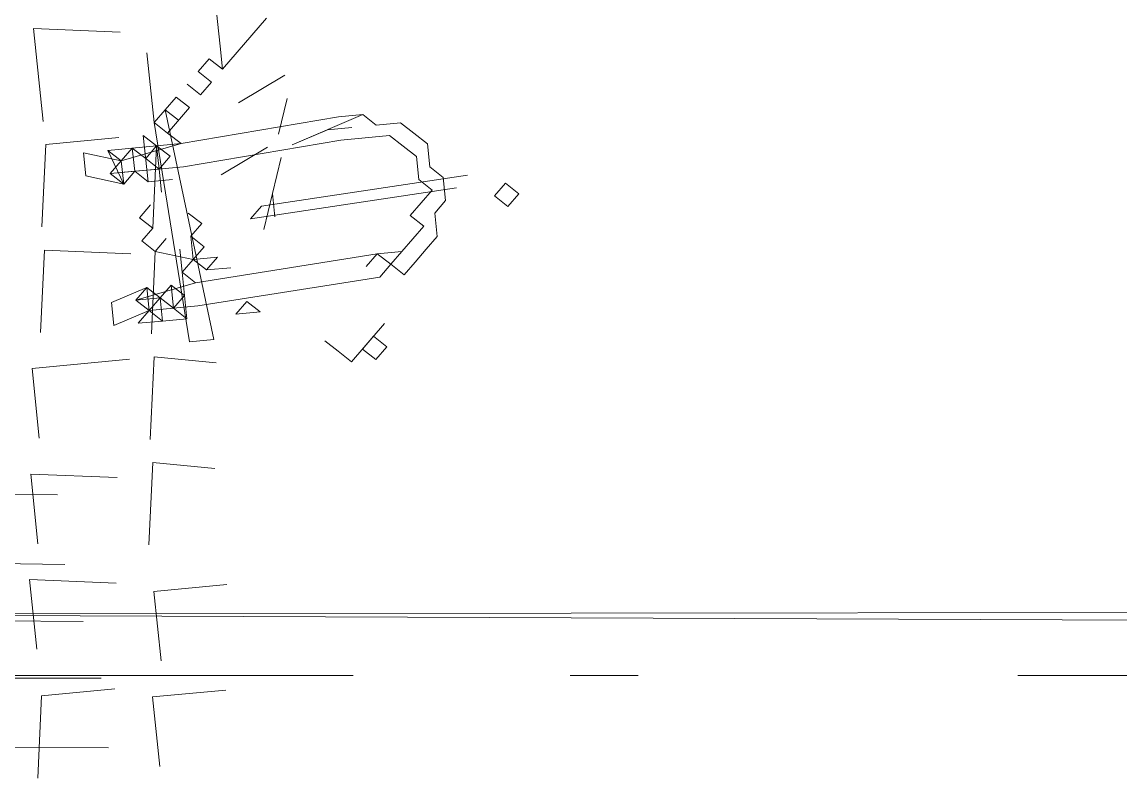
# Paper-space layout '01 Roof Support Layout' of a CAD drawing. Header units: millimetres. Extents: x 5 to 415, y 7 to 290.
# Drawn here: x 130.479 to 134.526, y 118.622 to 121.411 of the extents above; entities that cross this region are included whole.
import ezdxf

# ---------------------------------------------------------------- set-up
doc = ezdxf.new("R2010")
doc.units = ezdxf.units.MM
doc.linetypes.add('B2_DASH_DOT', pattern=[5.25, 2.8, -0.8, 0.25, -1.4])
doc.layers.add('GA_REFERENCE', color=253, linetype='Continuous')
doc.layers.add('UPPER_ROOF', color=7, linetype='Continuous')

# ---------------------------------------------------------------- blocks, each defined once
blk = doc.blocks.new('SHEET_01_ROOF')
at = {"layer": 'GA_REFERENCE', "lineweight": 5}
for p, q in [((131.2093, 121.322), (131.1915, 121.4932)), ((131.2183, 121.2364), (131.3803, 121.4245)), ((130.5216, 121.3867), (130.5573, 121.0444)), ((130.5216, 121.3867), (130.8407, 121.3736)), ((131.2093, 121.322), (131.2183, 121.2364)), ((130.9396, 121.2965), (130.9663, 121.0398)), ((131.1283, 121.2279), (131.1688, 121.2749)), ((131.1688, 121.2749), (131.2183, 121.2364)), ((131.1778, 121.1893), (131.1283, 121.2279)), ((131.0878, 121.1809), (131.1373, 121.1423)), ((131.1373, 121.1423), (131.1778, 121.1893)), ((131.2766, 121.1122), (131.4475, 121.2148)), ((131.0068, 121.0868), (131.0473, 121.1338)), ((131.0473, 121.1338), (131.0068, 121.0868)), ((131.0968, 121.0952), (131.0473, 121.1338)), ((131.4564, 121.1292), (131.4248, 120.9966)), ((130.9663, 121.0398), (131.0068, 121.0868)), ((131.0563, 121.0482), (131.0068, 121.0868)), ((131.0068, 121.0868), (131.1859, 120.2393)), ((131.0158, 121.0012), (131.0968, 121.0952)), ((131.6452, 121.0606), (131.0652, 120.9626)), ((131.7351, 121.069), (131.4742, 120.958)), ((131.7351, 121.069), (131.6452, 121.0606)), ((131.7845, 121.0305), (131.7351, 121.069)), ((131.0158, 121.0012), (130.9663, 121.0398)), ((131.096, 120.2308), (130.9663, 121.0398)), ((131.0563, 121.0482), (131.0563, 121.0482)), ((131.6946, 121.022), (131.6047, 121.0135)), ((131.8744, 121.039), (131.7845, 121.0305)), ((131.9238, 121.0004), (131.8744, 121.039)), ((130.5662, 120.9588), (130.8359, 120.9842)), ((130.9437, 120.8215), (130.9258, 120.9927)), ((130.9258, 120.9927), (130.9753, 120.9541)), ((131.0652, 120.9626), (131.0158, 121.0012)), ((131.4742, 120.958), (131.6047, 121.0135)), ((131.744, 120.9835), (131.6541, 120.975)), ((131.8339, 120.9919), (131.744, 120.9835)), ((131.8833, 120.9534), (131.8339, 120.9919)), ((131.9732, 120.9619), (131.9238, 121.0004)), ((130.5662, 120.9588), (130.5524, 120.6549)), ((130.7954, 120.9372), (130.8853, 120.9457)), ((130.8538, 120.813), (130.7954, 120.9372)), ((130.7954, 120.9372), (130.8448, 120.8986)), ((131.0652, 120.9626), (130.8448, 120.8986)), ((130.8448, 120.8986), (130.8853, 120.9457)), ((130.9753, 120.9541), (130.8853, 120.9457)), ((130.8853, 120.9457), (130.8853, 120.9457)), ((130.8853, 120.9457), (130.8943, 120.8601)), ((130.8943, 120.8601), (130.8853, 120.9457)), ((130.8853, 120.9457), (130.8853, 120.9457)), ((130.8853, 120.9457), (130.8943, 120.8601)), ((130.9348, 120.9071), (130.8853, 120.9457)), ((130.8853, 120.9457), (130.8943, 120.8601)), ((130.8853, 120.9457), (130.9348, 120.9071)), ((130.9348, 120.9071), (130.8853, 120.9457)), ((130.8943, 120.8601), (130.8853, 120.9457)), ((130.8943, 120.8601), (130.8853, 120.9457)), ((130.8853, 120.9457), (130.8943, 120.8601)), ((130.9348, 120.9071), (130.9753, 120.9541)), ((130.9753, 120.9541), (130.9348, 120.9071)), ((130.9348, 120.9071), (130.9753, 120.9541)), ((130.9753, 120.9541), (130.9348, 120.9071)), ((130.9753, 120.9541), (130.9615, 120.6503)), ((130.9753, 120.9541), (131.0652, 120.9626)), ((130.9842, 120.8685), (130.9753, 120.9541)), ((130.9753, 120.9541), (131.0247, 120.9156)), ((130.9753, 120.9541), (130.9753, 120.9541)), ((131.6541, 120.975), (131.0741, 120.877)), ((131.3843, 120.9495), (131.2134, 120.847)), ((131.9327, 120.9148), (131.8833, 120.9534)), ((131.9821, 120.8763), (131.9732, 120.9619)), ((130.7055, 120.9287), (130.7144, 120.8431)), ((130.8448, 120.8986), (130.7055, 120.9287)), ((130.8448, 120.8986), (130.8043, 120.8516)), ((130.8448, 120.8986), (130.8538, 120.813)), ((130.9842, 120.8685), (130.9348, 120.9071)), ((130.9348, 120.9071), (130.9842, 120.8685)), ((130.9842, 120.8685), (130.9348, 120.9071)), ((130.9348, 120.9071), (130.9842, 120.8685)), ((130.9842, 120.8685), (130.9348, 120.9071)), ((131.0247, 120.9156), (130.9842, 120.8685)), ((131.4337, 120.911), (131.3706, 120.6457)), ((131.4337, 120.911), (131.4022, 120.7783)), ((131.9416, 120.8293), (131.9327, 120.9148)), ((131.0741, 120.877), (130.8043, 120.8516)), ((130.8043, 120.8516), (130.8943, 120.8601)), ((130.8043, 120.8516), (130.8943, 120.8601)), ((130.8943, 120.8601), (130.8538, 120.813)), ((130.8538, 120.813), (130.8943, 120.8601)), ((130.8943, 120.8601), (130.9842, 120.8685)), ((130.8943, 120.8601), (130.9842, 120.8685)), ((130.9842, 120.8685), (130.8943, 120.8601)), ((130.9437, 120.8215), (130.8943, 120.8601)), ((130.8943, 120.8601), (130.8943, 120.8601)), ((130.8943, 120.8601), (130.8943, 120.8601)), ((130.9931, 120.783), (130.9842, 120.8685)), ((130.9842, 120.8685), (130.9842, 120.8685)), ((130.9842, 120.8685), (130.9842, 120.8685)), ((132.0315, 120.8377), (131.9821, 120.8763)), ((130.8538, 120.813), (130.7144, 120.8431)), ((130.8043, 120.8516), (130.8538, 120.813)), ((131.0336, 120.83), (130.9437, 120.8215)), ((131.3617, 120.7313), (132.1215, 120.8462)), ((131.991, 120.7907), (131.9416, 120.8293)), ((132.0405, 120.7521), (132.0315, 120.8377)), ((132.2608, 120.8162), (132.2203, 120.7691)), ((132.2608, 120.8162), (132.2203, 120.7691)), ((132.2608, 120.8162), (132.3102, 120.7776)), ((132.3102, 120.7776), (132.2608, 120.8162)), ((132.081, 120.7992), (131.3212, 120.6843)), ((131.4022, 120.7783), (131.4111, 120.6928)), ((131.9505, 120.7437), (131.991, 120.7907)), ((132.2697, 120.7306), (132.3102, 120.7776)), ((132.2697, 120.7306), (132.3102, 120.7776)), ((130.9121, 120.6889), (130.9526, 120.7359)), ((131.9505, 120.7437), (131.91, 120.6966)), ((131.91, 120.6966), (131.9505, 120.7437)), ((131.9505, 120.7437), (131.9505, 120.7437)), ((132, 120.7051), (132.0405, 120.7521)), ((132.2203, 120.7691), (132.2697, 120.7306)), ((132.2203, 120.7691), (132.2697, 120.7306)), ((131.0919, 120.7059), (131.0919, 120.7059)), ((131.0919, 120.7059), (131.1414, 120.6673)), ((131.3212, 120.6843), (131.3617, 120.7313)), ((131.91, 120.6966), (131.9595, 120.6581)), ((131.9595, 120.6581), (131.91, 120.6966)), ((132.0089, 120.6195), (132, 120.7051)), ((130.9615, 120.6503), (130.9121, 120.6889)), ((131.1414, 120.6673), (131.1009, 120.6203)), ((131.9595, 120.6581), (131.919, 120.611)), ((131.919, 120.611), (131.9595, 120.6581)), ((130.921, 120.6032), (130.9615, 120.6503)), ((131.0109, 120.6118), (130.9704, 120.5647)), ((131.1098, 120.5347), (131.1009, 120.6203)), ((131.1009, 120.6203), (131.1503, 120.5817)), ((131.9684, 120.5725), (132.0089, 120.6195)), ((130.9704, 120.5647), (130.921, 120.6032)), ((131.0692, 120.4876), (131.0604, 120.5732)), ((131.1503, 120.5817), (131.1098, 120.5347)), ((131.919, 120.611), (131.8785, 120.564)), ((131.8785, 120.564), (131.919, 120.611)), ((131.9279, 120.5255), (131.9684, 120.5725)), ((130.5613, 120.5693), (130.5476, 120.2655)), ((130.5613, 120.5693), (130.8805, 120.5562)), ((130.9704, 120.5647), (130.9567, 120.2609)), ((130.9704, 120.5647), (131.1098, 120.5347)), ((131.0692, 120.4876), (131.1098, 120.5347)), ((131.0692, 120.4876), (131.1098, 120.5347)), ((131.1098, 120.5347), (131.0692, 120.4876)), ((131.1098, 120.5347), (131.1997, 120.5432)), ((131.1098, 120.5347), (131.1592, 120.4961)), ((131.1186, 120.449), (131.7886, 120.5555)), ((131.1592, 120.4961), (131.1997, 120.5432)), ((131.7886, 120.5555), (131.7481, 120.5085)), ((131.7886, 120.5555), (131.8785, 120.564)), ((131.838, 120.517), (131.7886, 120.5555)), ((131.8785, 120.564), (131.838, 120.517)), ((131.1592, 120.4961), (131.2491, 120.5046)), ((131.1592, 120.4961), (131.1592, 120.4961)), ((131.7975, 120.4699), (131.838, 120.517)), ((131.838, 120.517), (131.8874, 120.4784)), ((131.8874, 120.4784), (131.9279, 120.5255)), ((131.0781, 120.402), (131.0692, 120.4876)), ((131.0692, 120.4876), (131.0692, 120.4876)), ((131.0692, 120.4876), (131.1186, 120.449)), ((131.0692, 120.4876), (131.0692, 120.4876)), ((131.0871, 120.3164), (131.0692, 120.4876)), ((131.1276, 120.3635), (131.7975, 120.4699)), ((130.8084, 120.3765), (130.9388, 120.4321)), ((130.8983, 120.385), (131.1186, 120.449)), ((130.9388, 120.4321), (130.8983, 120.385)), ((130.9477, 120.3465), (130.9388, 120.4321)), ((130.9882, 120.3935), (130.9388, 120.4321)), ((130.9882, 120.3935), (130.9388, 120.4321)), ((130.9882, 120.3935), (131.0287, 120.4406)), ((131.0376, 120.355), (131.0287, 120.4406)), ((131.0287, 120.4406), (131.0376, 120.355)), ((131.0781, 120.402), (131.0287, 120.4406)), ((131.0287, 120.4406), (131.0781, 120.402)), ((130.8173, 120.291), (130.8084, 120.3765)), ((130.8983, 120.385), (130.9882, 120.3935)), ((130.8983, 120.385), (130.9882, 120.3935)), ((130.8983, 120.385), (130.9882, 120.3935)), ((130.9477, 120.3465), (130.8983, 120.385)), ((130.8983, 120.385), (130.9477, 120.3465)), ((130.9477, 120.3465), (130.9882, 120.3935)), ((130.9882, 120.3935), (130.9882, 120.3935)), ((130.9882, 120.3935), (131.0376, 120.355)), ((131.0376, 120.355), (130.9882, 120.3935)), ((130.9972, 120.3079), (130.9882, 120.3935)), ((130.9882, 120.3935), (130.9972, 120.3079)), ((130.9972, 120.3079), (130.9882, 120.3935)), ((131.0376, 120.355), (131.0781, 120.402)), ((131.2669, 120.3334), (131.3074, 120.3805)), ((131.3074, 120.3805), (131.3568, 120.3419)), ((131.3568, 120.3419), (131.3074, 120.3805)), ((131.3074, 120.3805), (131.3568, 120.3419)), ((130.8173, 120.291), (130.9477, 120.3465)), ((130.9072, 120.2994), (130.9477, 120.3465)), ((130.9477, 120.3465), (130.9072, 120.2994)), ((130.9477, 120.3465), (131.1276, 120.3635)), ((130.9972, 120.3079), (130.9477, 120.3465)), ((130.9972, 120.3079), (130.9477, 120.3465)), ((131.0871, 120.3164), (131.0376, 120.355)), ((131.0376, 120.355), (131.0871, 120.3164)), ((131.3568, 120.3419), (131.2669, 120.3334)), ((130.9072, 120.2994), (130.9972, 120.3079)), ((131.0871, 120.3164), (130.9972, 120.3079)), ((130.9972, 120.3079), (130.9972, 120.3079)), ((130.9972, 120.3079), (130.9972, 120.3079)), ((131.6938, 120.1576), (131.8153, 120.2988)), ((131.7343, 120.2047), (131.7748, 120.2517)), ((131.7748, 120.2517), (131.8242, 120.2132)), ((131.096, 120.2308), (131.1859, 120.2393)), ((131.595, 120.2347), (131.595, 120.2347)), ((131.595, 120.2347), (131.6444, 120.1962)), ((131.8242, 120.2132), (131.7837, 120.1661)), ((130.516, 120.1329), (130.8757, 120.1668)), ((130.9656, 120.1753), (130.9518, 119.8715)), ((130.9656, 120.1753), (131.1948, 120.1537)), ((131.6444, 120.1962), (131.6938, 120.1576)), ((131.7343, 120.2047), (131.7343, 120.2047)), ((131.7837, 120.1661), (131.7343, 120.2047)), ((130.516, 120.1329), (130.5428, 119.8761)), ((130.9607, 119.7859), (130.947, 119.4821)), ((130.9607, 119.7859), (131.19, 119.7643)), ((130.5112, 119.7435), (130.5379, 119.4867)), ((130.5112, 119.7435), (130.8303, 119.7304)), ((130.61, 119.6664), (127.2475, 119.6948)), ((130.6368, 119.4096), (127.045, 119.4596)), ((130.5063, 119.3541), (130.5331, 119.0973)), ((130.5063, 119.3541), (130.8255, 119.341)), ((130.9648, 119.3109), (131.2345, 119.3364)), ((130.9648, 119.3109), (130.9916, 119.0542)), ((129.1576, 119.2268), (138.4181, 119.2364)), ((130.704, 119.1999), (126.8425, 119.2244)), ((138.3776, 119.1894), (129.1576, 119.2268)), ((130.7712, 118.9902), (126.64, 118.9892)), ((130.5509, 118.9261), (130.5371, 118.6223)), ((130.5509, 118.9261), (130.8207, 118.9516)), ((130.96, 118.9215), (131.2297, 118.947)), ((130.96, 118.9215), (130.9867, 118.6648)), ((130.7979, 118.7334), (126.5274, 118.7625))]:
    blk.add_line(p, q, dxfattribs=at)
at = {"layer": 'UPPER_ROOF', "linetype": 'B2_DASH_DOT', "lineweight": 18}
blk.add_line((107.9, 119), (173.9, 119), dxfattribs=at)

psp = doc.layouts.new('01 Roof Support Layout')

# ---------------------------------------------------------------- block references
psp.add_blockref('SHEET_01_ROOF', (0, 0))

doc.saveas('drawing.dxf')
